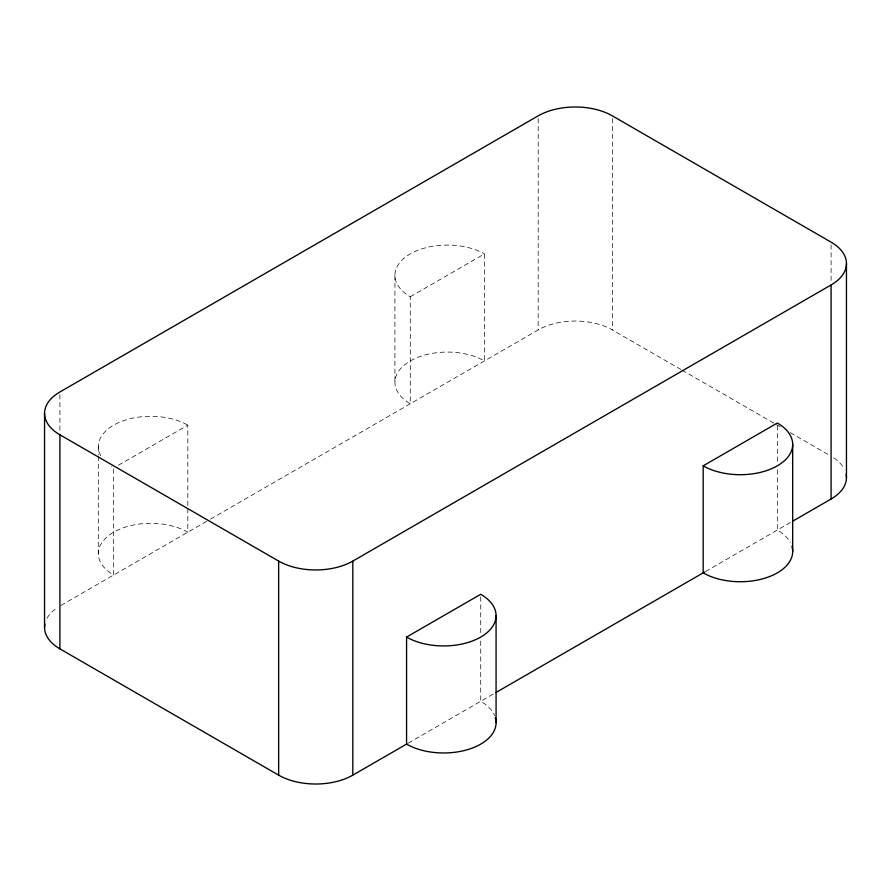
<?xml version="1.0" encoding="UTF-8"?>
<svg xmlns="http://www.w3.org/2000/svg" width="891" height="891" viewBox="0 0 891 891"><rect width="100%" height="100%" fill="white"/><g stroke="black" fill="none" stroke-linecap="round" stroke-linejoin="round"><path stroke-width="0.67" stroke-dasharray="4.46 3.34" d="M118.447 465.213L187.823 425.163L187.823 507.179M410.272 296.725L484.426 253.924L484.426 360.944A52.435 30.272 0 0 0 410.272 360.944A52.435 30.272 0 0 0 410.272 403.757L410.272 296.725A52.435 30.272 0 0 1 410.272 253.924A52.435 30.272 0 0 1 484.426 253.924M61.022 605.401L209.296 519.798M210.499 519.097L538.186 329.915A52.435 30.272 0 0 1 612.34 329.915L680.858 369.464M408.223 743.15L494.973 693.075M705.572 571.487L791.331 521.97M682.049 370.155L774.123 423.314M776.406 424.628L780.962 427.257M790.228 432.614L829.955 455.546M831.091 244.825L831.091 282.28M777.331 425.698L777.331 463.164M777.331 469.847L777.331 530.056A52.435 30.272 0 0 1 790.217 542.274M612.34 118.525L612.34 329.915M538.186 118.525L538.186 329.915M480.728 596.948L480.728 634.403M480.728 641.097L480.728 701.295A52.435 30.272 0 0 1 494.572 715.506M394.925 275.319L394.925 382.35M187.823 508.561L187.823 532.194A52.435 30.272 0 0 0 113.669 532.194A52.435 30.272 0 0 0 113.669 575.007L113.669 467.975A52.435 30.272 0 0 1 111.509 466.65M98.311 446.569L98.311 454.911M98.311 456.303L98.311 553.601M59.909 394.657L59.909 432.124M47.023 618.265A52.435 30.272 0 0 1 57.236 607.707M833.764 457.863A52.435 30.272 0 0 1 843.977 468.432M100.783 455.758A52.435 30.272 0 0 1 123.481 420.708A52.435 30.272 0 0 1 187.823 425.163"/><path stroke-width="1.34" d="M44.55 413.391L44.55 627.453M846.45 263.547L846.45 477.609M59.909 434.797L278.66 561.085A52.435 30.272 0 0 0 352.814 561.085L831.091 284.953A52.435 30.272 0 0 0 831.091 242.14L612.34 115.852A52.435 30.272 0 0 0 538.186 115.852L59.909 391.984A52.435 30.272 0 0 0 59.909 434.797L59.909 648.86L278.66 775.148A52.435 30.272 0 0 0 352.814 775.148L407.02 743.851M406.574 637.076L480.728 594.275A52.435 30.272 0 0 1 480.728 637.076A52.435 30.272 0 0 1 406.574 637.076L406.574 744.108A52.435 30.272 0 0 0 467.797 749.576A52.435 30.272 0 0 0 495.307 717.522M703.177 465.837L777.331 423.025A52.435 30.272 0 0 1 777.331 465.837A52.435 30.272 0 0 1 703.177 465.837L703.177 572.868A52.435 30.272 0 0 0 764.411 578.326A52.435 30.272 0 0 0 791.91 546.272M495.786 692.608L704.592 572.044M792.545 521.268L831.091 499.016A52.435 30.272 0 0 0 846.116 474.224M831.091 284.953L831.091 499.016M792.689 444.431L792.689 551.462M496.075 615.681L496.075 722.701M352.814 561.085L352.814 775.148M278.66 561.085L278.66 775.148M59.909 648.86A52.435 30.272 0 0 1 44.884 624.056"/></g></svg>
